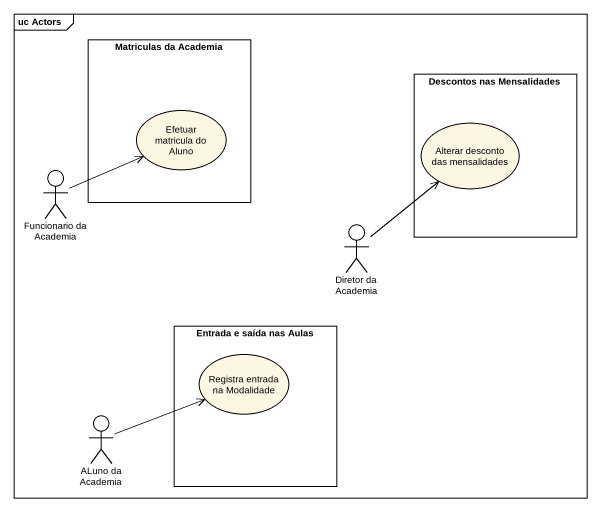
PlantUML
@startuml
mainframe uc Actors
rectangle "Matriculas da Academia" as Matriculas_da_Academia {
  usecase "Efetuar matricula do Aluno" as Efetuar_matricula_do_Aluno
}
rectangle "Descontos nas Mensalidades" as Descontos_nas_Mensalidades {
  usecase "Alterar desconto das mensalidades" as Alterar_desconto_das
}
actor "Funcionario da Academia" as Funcionario_da_Academia
actor "Diretor da Academia" as Diretor_da_Academia
rectangle "Entrada e saída nas Aulas" as Entrada_e_saída_nas_Aulas {
  usecase "Registra entrada na Modalidade" as Registra_entrada_na
}
actor "ALuno da Academia" as ALuno_da_Academia
Funcionario_da_Academia -right-> Efetuar_matricula_do_Aluno
Diretor_da_Academia -up-> Alterar_desconto_das
ALuno_da_Academia -right-> Registra_entrada_na
@enduml
